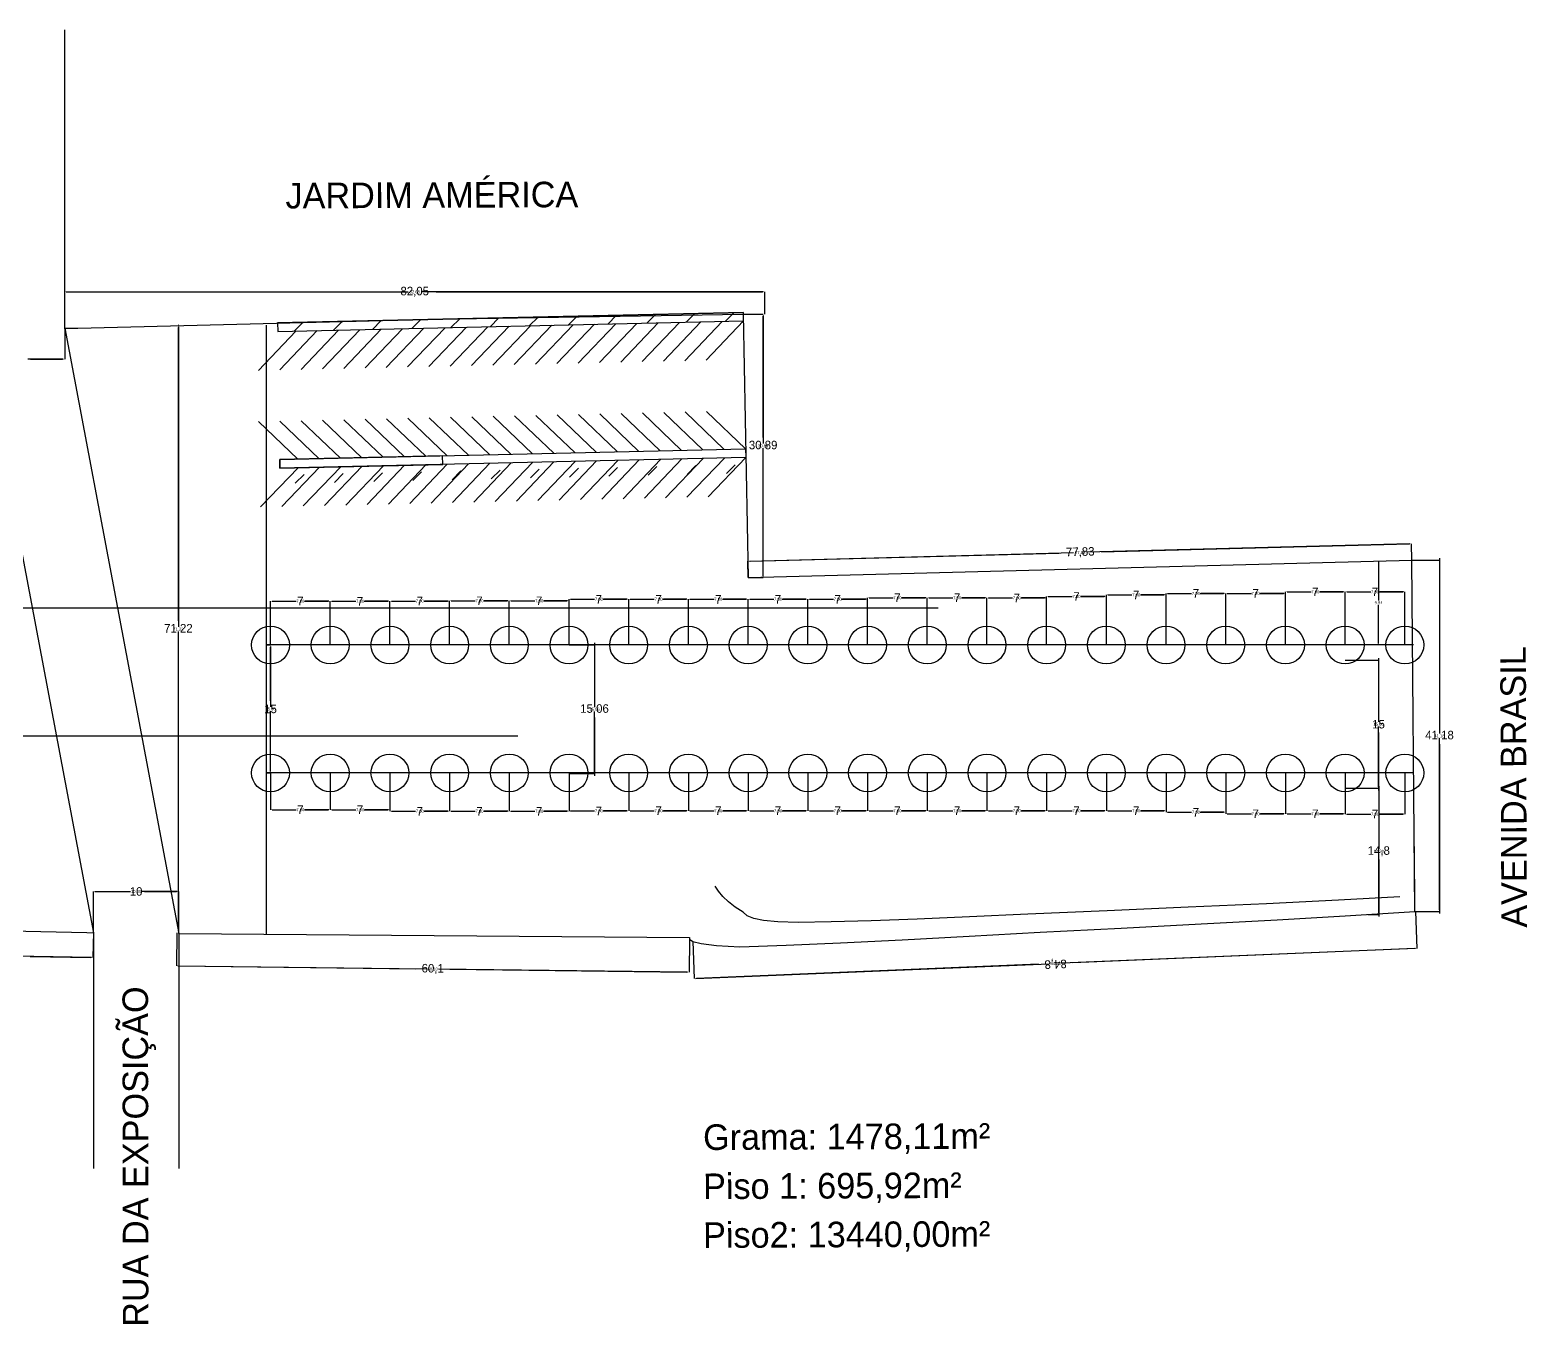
# Model space of a CAD drawing. Header units: metres. Extents: x -999 to 3200, y -1400 to 5056.
# Drawn here: x 1410.8 to 1586.3, y 4832.2 to 4983.9 of the extents above; entities that cross this region are included whole.
import ezdxf

# ---------------------------------------------------------------- set-up
doc = ezdxf.new("R2010")
doc.units = ezdxf.units.M
for name, color, linetype, true_color in [('0.1', 7, 'Continuous', 0x000001), ('Layer2', 7, 'Continuous', 0x000002), ('PLANIMETRIA', 7, 'Continuous', 0x000007), ('VEGETAÇÃO', 7, 'Continuous', 0x000062)]:
    doc.layers.add(name, color=color, linetype=linetype, true_color=true_color)

# ---------------------------------------------------------------- blocks, each defined once
blk = doc.blocks.new('_CLOSEDFILLED')
at = {"color": 0, "linetype": 'BYBLOCK'}
blk.add_solid([(-1, 0.16), (0, 0), (-1, -0.16)], dxfattribs=at)
blk = doc.blocks.new('*D4')
at = {"layer": 'Layer2'}
for p, q in [((1568.92, 4921.53), (1568.92, 4917.01)), ((1568.92, 4911.96), (1568.92, 4916.48))]:
    blk.add_line(p, q, dxfattribs=at)
blk.add_solid([(1568.89, 4911.96), (1568.95, 4911.96), (1568.92, 4911.78)], dxfattribs=at)

msp = doc.modelspace()

# ---------------------------------------------------------------- hatches: boundary and pattern name
at = {"layer": 'VEGETAÇÃO'}
h = msp.add_hatch(dxfattribs=at)
h.set_pattern_fill('ANSI31', color=98)
h.paths.add_polyline_path([(1461.8, 4949.02), (1461.52, 4950.02), (1477.89, 4950.39), (1478.26, 4949.74), (1478.45, 4949.4), (1461.8, 4949.02)])
h.paths.add_polyline_path([(1450.13, 4948.76), (1450.34, 4949.3), (1450.51, 4949.77), (1461.52, 4950.02), (1461.8, 4949.02), (1450.13, 4948.76)])
h.paths.add_polyline_path([(1439.89, 4948.53), (1439.87, 4949.53), (1450.51, 4949.77), (1450.34, 4949.3), (1450.13, 4948.76), (1439.89, 4948.53)])
h.paths.add_polyline_path([(1478.45, 4949.4), (1478.26, 4949.74), (1477.89, 4950.39), (1494.48, 4950.77), (1494.5, 4949.77), (1478.45, 4949.4)])
h = msp.add_hatch(dxfattribs=at)
h.set_pattern_fill('ANSI31', color=98)
h.paths.add_polyline_path([(1472.84, 4931.44), (1473.06, 4932.45), (1456.69, 4932.08), (1456.35, 4931.4), (1456.18, 4931.06), (1472.84, 4931.44)])
h.paths.add_polyline_path([(1484.5, 4931.71), (1484.27, 4932.23), (1484.07, 4932.7), (1473.06, 4932.45), (1472.84, 4931.44), (1484.5, 4931.71)])
h.paths.add_polyline_path([(1494.74, 4931.94), (1494.72, 4932.94), (1484.07, 4932.7), (1484.27, 4932.23), (1484.5, 4931.71), (1494.74, 4931.94)])
h.paths.add_polyline_path([(1456.18, 4931.06), (1456.35, 4931.4), (1456.69, 4932.08), (1440.11, 4931.7), (1440.13, 4930.7), (1456.18, 4931.06)])

# ---------------------------------------------------------------- linework, layer by layer
at = {"color": 2}
for p, q in [((1414.88, 4948.92), (1414.88, 4953.18)), ((1415.13, 4953.18), (1453.41, 4953.18)), ((1458.41, 4953.18), (1496.69, 4953.18)), ((1496.94, 4950.57), (1496.94, 4953.18)), ((1494.41, 4950.57), (1496.76, 4950.57)), ((1496.76, 4936.09), (1496.76, 4950.32)), ((1414.88, 4948.92), (1414.88, 4945.28)), ((1428.24, 4949.26), (1428.2, 4949.26)), ((1428.2, 4914.62), (1428.2, 4949.01)), ((1410.88, 4945.28), (1414.63, 4945.28)), ((1496.76, 4919.93), (1496.76, 4934.16)), ((1536.43, 4922.69), (1572.53, 4923.64)), ((1572.83, 4921.71), (1572.78, 4923.64)), ((1495.22, 4921.62), (1531.44, 4922.56)), ((1576.06, 4921.96), (1576.06, 4902.09)), ((1495.02, 4919.68), (1494.97, 4921.61)), ((1572.76, 4921.71), (1576.06, 4921.71)), ((1495.02, 4919.68), (1496.76, 4919.68)), ((1439, 4911.78), (1439, 4916.93)), ((1439.25, 4916.93), (1442, 4916.93)), ((1443, 4916.93), (1445.75, 4916.93)), ((1446, 4911.78), (1446, 4916.93)), ((1446, 4911.78), (1446, 4916.9)), ((1446.25, 4916.9), (1449, 4916.9)), ((1450, 4916.9), (1452.75, 4916.9)), ((1453, 4911.84), (1453, 4916.93)), ((1453, 4911.78), (1453, 4916.9)), ((1453.25, 4916.93), (1456, 4916.93)), ((1457, 4916.93), (1459.75, 4916.93)), ((1460, 4911.84), (1460, 4916.96)), ((1460, 4911.78), (1460, 4916.93)), ((1460.25, 4916.96), (1463, 4916.96)), ((1464, 4916.96), (1466.75, 4916.96)), ((1467, 4911.78), (1467, 4916.96)), ((1467, 4911.78), (1467, 4916.96)), ((1467.25, 4916.96), (1470, 4916.96)), ((1471, 4916.96), (1473.75, 4916.96)), ((1474, 4911.78), (1474, 4917.14)), ((1474, 4911.78), (1474, 4916.96)), ((1474.25, 4917.14), (1477, 4917.14)), ((1478, 4917.14), (1480.75, 4917.14)), ((1481, 4911.78), (1481, 4917.14)), ((1481, 4911.84), (1481, 4917.14)), ((1481.25, 4917.14), (1484, 4917.14)), ((1485, 4917.14), (1487.75, 4917.14)), ((1488, 4911.78), (1488, 4917.14)), ((1488, 4911.78), (1488, 4917.14)), ((1488.25, 4917.14), (1491, 4917.14)), ((1492, 4917.14), (1494.75, 4917.14)), ((1495, 4911.78), (1495, 4917.14)), ((1495, 4911.84), (1495, 4917.14)), ((1495.25, 4917.14), (1498, 4917.14)), ((1499, 4917.14), (1501.75, 4917.14)), ((1502, 4911.78), (1502, 4917.14)), ((1502, 4911.78), (1502, 4917.14)), ((1502.25, 4917.14), (1505, 4917.14)), ((1506, 4917.14), (1508.75, 4917.14)), ((1509, 4911.84), (1509, 4917.32)), ((1509, 4911.78), (1509, 4917.14)), ((1509.25, 4917.32), (1512, 4917.32)), ((1513, 4917.32), (1515.75, 4917.32)), ((1516, 4911.78), (1516, 4917.32)), ((1516, 4911.84), (1516, 4917.32)), ((1516.25, 4917.32), (1519, 4917.32)), ((1520, 4917.32), (1522.75, 4917.32)), ((1523, 4911.78), (1523, 4917.32)), ((1523, 4911.84), (1523, 4917.29)), ((1523.25, 4917.29), (1526, 4917.29)), ((1527, 4917.29), (1529.75, 4917.29)), ((1530, 4911.84), (1530, 4917.47)), ((1530, 4911.78), (1530, 4917.29)), ((1530.25, 4917.47), (1533, 4917.47)), ((1534, 4917.47), (1536.75, 4917.47)), ((1537, 4911.84), (1537, 4917.65)), ((1537, 4911.78), (1537, 4917.47)), ((1537.25, 4917.65), (1540, 4917.65)), ((1541, 4917.65), (1543.75, 4917.65)), ((1544, 4911.84), (1544, 4917.83)), ((1544, 4911.78), (1544, 4917.65)), ((1544.25, 4917.83), (1547, 4917.83)), ((1548, 4917.83), (1550.75, 4917.83)), ((1551, 4911.78), (1551, 4917.83)), ((1551, 4911.84), (1551, 4917.83)), ((1551.25, 4917.83), (1554, 4917.83)), ((1555, 4917.83), (1557.75, 4917.83)), ((1558, 4911.84), (1558, 4918.01)), ((1558, 4911.78), (1558, 4917.83)), ((1558.25, 4918.01), (1561, 4918.01)), ((1562, 4918.01), (1564.75, 4918.01)), ((1565, 4911.78), (1565, 4918.01)), ((1565, 4911.78), (1565, 4918.01)), ((1565.25, 4918.01), (1568, 4918.01)), ((1569, 4918.01), (1571.75, 4918.01)), ((1572, 4911.78), (1572, 4918.01)), ((1428.2, 4878.29), (1428.2, 4912.68)), ((1438.55, 4911.78), (1439, 4911.78)), ((1439, 4905.24), (1439, 4911.53)), ((1474, 4911.78), (1476.99, 4911.78)), ((1476.99, 4912.03), (1476.99, 4905.21)), ((1565, 4909.99), (1568.92, 4909.99)), ((1568.92, 4910.24), (1568.92, 4903.46)), ((1439, 4897.03), (1439, 4903.31)), ((1476.99, 4903.28), (1476.99, 4896.46)), ((1568.92, 4901.53), (1568.92, 4894.74)), ((1576.06, 4900.16), (1576.06, 4880.29)), ((1438.55, 4896.78), (1439, 4896.78)), ((1439, 4896.78), (1439, 4892.47)), ((1446, 4896.78), (1446, 4892.47)), ((1446, 4896.71), (1446, 4892.47)), ((1453, 4896.78), (1453, 4892.47)), ((1453, 4896.71), (1453, 4892.29)), ((1460, 4896.78), (1460, 4892.29)), ((1460, 4896.71), (1460, 4892.29)), ((1467, 4896.78), (1467, 4892.29)), ((1467, 4896.78), (1467, 4892.29)), ((1474, 4896.78), (1474, 4892.29)), ((1474, 4896.71), (1474, 4892.32)), ((1474, 4896.71), (1476.99, 4896.71)), ((1481, 4896.78), (1481, 4892.32)), ((1481, 4896.71), (1481, 4892.35)), ((1488, 4896.78), (1488, 4892.35)), ((1488, 4896.78), (1488, 4892.35)), ((1495, 4896.78), (1495, 4892.35)), ((1495, 4896.71), (1495, 4892.35)), ((1502, 4896.78), (1502, 4892.35)), ((1502, 4896.71), (1502, 4892.35)), ((1509, 4896.78), (1509, 4892.35)), ((1509, 4896.78), (1509, 4892.35)), ((1516, 4896.78), (1516, 4892.35)), ((1516, 4896.78), (1516, 4892.35)), ((1523, 4896.78), (1523, 4892.35)), ((1523, 4896.71), (1523, 4892.35)), ((1530, 4896.78), (1530, 4892.35)), ((1530, 4896.71), (1530, 4892.35)), ((1537, 4896.78), (1537, 4892.35)), ((1537, 4896.78), (1537, 4892.35)), ((1544, 4896.78), (1544, 4892.35)), ((1544, 4896.71), (1544, 4892.17)), ((1551, 4896.78), (1551, 4892.17)), ((1551, 4896.78), (1551, 4891.99)), ((1558, 4896.78), (1558, 4891.99)), ((1558, 4896.78), (1558, 4891.99)), ((1565, 4896.78), (1565, 4891.99)), ((1565, 4896.78), (1565, 4891.96)), ((1572, 4896.78), (1572, 4891.96)), ((1565, 4894.99), (1568.92, 4894.99)), ((1568.06, 4894.99), (1568.94, 4894.99)), ((1568.94, 4895.24), (1568.94, 4888.56)), ((1439.25, 4892.47), (1442, 4892.47)), ((1443, 4892.47), (1445.75, 4892.47)), ((1446.25, 4892.47), (1449, 4892.47)), ((1450, 4892.47), (1452.75, 4892.47)), ((1453.25, 4892.29), (1456, 4892.29)), ((1457, 4892.29), (1459.75, 4892.29)), ((1460.25, 4892.29), (1463, 4892.29)), ((1464, 4892.29), (1466.75, 4892.29)), ((1467.25, 4892.29), (1470, 4892.29)), ((1471, 4892.29), (1473.75, 4892.29)), ((1474.25, 4892.32), (1477, 4892.32)), ((1478, 4892.32), (1480.75, 4892.32)), ((1481.25, 4892.35), (1484, 4892.35)), ((1485, 4892.35), (1487.75, 4892.35)), ((1488.25, 4892.35), (1491, 4892.35)), ((1492, 4892.35), (1494.75, 4892.35)), ((1495.25, 4892.35), (1498, 4892.35)), ((1499, 4892.35), (1501.75, 4892.35)), ((1502.25, 4892.35), (1505, 4892.35)), ((1506, 4892.35), (1508.75, 4892.35)), ((1509.25, 4892.35), (1512, 4892.35)), ((1513, 4892.35), (1515.75, 4892.35)), ((1516.25, 4892.35), (1519, 4892.35)), ((1520, 4892.35), (1522.75, 4892.35)), ((1523.25, 4892.35), (1526, 4892.35)), ((1527, 4892.35), (1529.75, 4892.35)), ((1530.25, 4892.35), (1533, 4892.35)), ((1534, 4892.35), (1536.75, 4892.35)), ((1537.25, 4892.35), (1540, 4892.35)), ((1541, 4892.35), (1543.75, 4892.35)), ((1544.25, 4892.17), (1547, 4892.17)), ((1548, 4892.17), (1550.75, 4892.17)), ((1551.25, 4891.99), (1554, 4891.99)), ((1555, 4891.99), (1557.75, 4891.99)), ((1558.25, 4891.99), (1561, 4891.99)), ((1562, 4891.99), (1564.75, 4891.99)), ((1565.25, 4891.96), (1568, 4891.96)), ((1569, 4891.96), (1571.75, 4891.96)), ((1568.94, 4886.63), (1568.94, 4879.94)), ((1418.24, 4878.05), (1418.24, 4882.88)), ((1418.49, 4882.88), (1422.24, 4882.88)), ((1424.24, 4882.88), (1427.99, 4882.88)), ((1428.24, 4877.97), (1428.24, 4882.88)), ((1567.67, 4880.19), (1568.94, 4880.19)), ((1573.17, 4880.54), (1576.06, 4880.54)), ((1573.24, 4880.54), (1573.42, 4876.2)), ((1418.24, 4878.12), (1418.18, 4875.13)), ((1428.02, 4878.04), (1427.97, 4874.16)), ((1428.24, 4878.04), (1428.2, 4878.04)), ((1488.11, 4877.29), (1488.07, 4873.41)), ((1488.51, 4877.03), (1488.69, 4872.69)), ((1410.81, 4875.27), (1417.93, 4875.13)), ((1573.17, 4876.19), (1533.05, 4874.53)), ((1428.22, 4874.16), (1456.02, 4873.81)), ((1460.02, 4873.76), (1487.82, 4873.42)), ((1529.05, 4874.36), (1488.94, 4872.7))]:
    msp.add_line(p, q, dxfattribs=at)
at = {"color": 7}
for p, q in [((1438.55, 4877.89, -102), (1438.55, 4949.26, -102)), ((1398.55, 4916.13, -102), (1517.27, 4916.13, -102)), ((1573, 4911.78, -102), (1438.55, 4911.78, -102)), ((1398.55, 4901.13, -102), (1468, 4901.13, -102)), ((1573, 4896.78, -102), (1438.55, 4896.78, -102))]:
    msp.add_line(p, q, dxfattribs=at)
for centre in [(1439, 4911.78, -102), (1446, 4911.78, -102), (1453, 4911.78, -102), (1460, 4911.78, -102), (1467, 4911.78, -102), (1474, 4911.78, -102), (1481, 4911.78, -102), (1488, 4911.78, -102), (1495, 4911.78, -102), (1502, 4911.78, -102), (1509, 4911.78, -102), (1516, 4911.78, -102), (1523, 4911.78, -102), (1530, 4911.78, -102), (1537, 4911.78, -102), (1544, 4911.78, -102), (1551, 4911.78, -102), (1558, 4911.78, -102), (1565, 4911.78, -102), (1572, 4911.78, -102), (1439, 4896.78, -102), (1446, 4896.78, -102), (1453, 4896.78, -102), (1460, 4896.78, -102), (1467, 4896.78, -102), (1474, 4896.78, -102), (1481, 4896.78, -102), (1488, 4896.78, -102), (1495, 4896.78, -102), (1502, 4896.78, -102), (1509, 4896.78, -102), (1516, 4896.78, -102), (1523, 4896.78, -102), (1530, 4896.78, -102), (1537, 4896.78, -102), (1544, 4896.78, -102), (1551, 4896.78, -102), (1558, 4896.78, -102), (1565, 4896.78, -102), (1572, 4896.78, -102)]:
    msp.add_circle(centre, 2.22, dxfattribs=at)
at = {"layer": '0.1', "color": 1}
for p, q in [((1439.83, 4949.53, -102), (1494.42, 4950.77, -102)), ((1441.98, 4948.57, -102), (1437.58, 4943.97, -102)), ((1439.86, 4948.53, -102), (1494.47, 4949.77, -102)), ((1444.48, 4948.63, -102), (1440.08, 4944.03, -102)), ((1446.98, 4948.69, -102), (1442.58, 4944.09, -102)), ((1449.48, 4948.74, -102), (1445.08, 4944.14, -102)), ((1451.98, 4948.8, -102), (1447.58, 4944.2, -102)), ((1454.48, 4948.86, -102), (1450.08, 4944.26, -102)), ((1456.98, 4948.91, -102), (1452.58, 4944.31, -102)), ((1459.48, 4948.97, -102), (1455.08, 4944.37, -102)), ((1461.98, 4949.03, -102), (1457.58, 4944.43, -102)), ((1464.48, 4949.09, -102), (1460.08, 4944.48, -102)), ((1466.97, 4949.14, -102), (1462.58, 4944.54, -102)), ((1469.47, 4949.2, -102), (1465.08, 4944.6, -102)), ((1471.97, 4949.26, -102), (1467.58, 4944.65, -102)), ((1474.47, 4949.31, -102), (1470.08, 4944.71, -102)), ((1476.97, 4949.37, -102), (1472.58, 4944.77, -102)), ((1479.47, 4949.43, -102), (1475.08, 4944.83, -102)), ((1481.97, 4949.48, -102), (1477.57, 4944.88, -102)), ((1484.47, 4949.54, -102), (1480.07, 4944.94, -102)), ((1486.97, 4949.6, -102), (1482.57, 4945, -102)), ((1489.47, 4949.65, -102), (1485.07, 4945.05, -102)), ((1491.97, 4949.71, -102), (1487.57, 4945.11, -102)), ((1494.47, 4949.77, -102), (1490.07, 4945.17, -102)), ((1442.21, 4933.56, -102), (1437.61, 4937.96, -102)), ((1444.71, 4933.62, -102), (1440.11, 4938.02, -102)), ((1447.21, 4933.68, -102), (1442.61, 4938.07, -102)), ((1449.71, 4933.73, -102), (1445.11, 4938.13, -102)), ((1452.21, 4933.79, -102), (1447.61, 4938.19, -102)), ((1454.71, 4933.85, -102), (1450.11, 4938.24, -102)), ((1457.21, 4933.91, -102), (1452.61, 4938.3, -102)), ((1459.71, 4933.96, -102), (1455.11, 4938.36, -102)), ((1462.21, 4934.02, -102), (1457.61, 4938.42, -102)), ((1464.71, 4934.08, -102), (1460.11, 4938.47, -102)), ((1467.21, 4934.13, -102), (1462.61, 4938.53, -102)), ((1469.71, 4934.19, -102), (1465.11, 4938.59, -102)), ((1472.21, 4934.25, -102), (1467.61, 4938.64, -102)), ((1474.71, 4934.3, -102), (1470.11, 4938.7, -102)), ((1477.21, 4934.36, -102), (1472.6, 4938.76, -102)), ((1479.7, 4934.42, -102), (1475.1, 4938.81, -102)), ((1482.2, 4934.47, -102), (1477.6, 4938.87, -102)), ((1484.7, 4934.53, -102), (1480.1, 4938.93, -102)), ((1487.2, 4934.59, -102), (1482.6, 4938.98, -102)), ((1489.7, 4934.64, -102), (1485.1, 4939.04, -102)), ((1492.2, 4934.7, -102), (1487.6, 4939.1, -102)), ((1494.7, 4934.76, -102), (1490.1, 4939.15, -102)), ((1442.24, 4932.56, -102), (1437.84, 4927.96, -102)), ((1444.74, 4932.62, -102), (1440.34, 4928.02, -102)), ((1447.24, 4932.68, -102), (1442.84, 4928.08, -102)), ((1449.74, 4932.73, -102), (1445.34, 4928.13, -102)), ((1452.23, 4932.79, -102), (1447.84, 4928.19, -102)), ((1454.73, 4932.85, -102), (1450.34, 4928.25, -102)), ((1457.23, 4932.91, -102), (1452.84, 4928.3, -102)), ((1459.73, 4932.96, -102), (1455.34, 4928.36, -102)), ((1462.23, 4933.02, -102), (1457.84, 4928.42, -102)), ((1464.73, 4933.08, -102), (1460.33, 4928.47, -102)), ((1467.23, 4933.13, -102), (1462.83, 4928.53, -102)), ((1469.73, 4933.19, -102), (1465.33, 4928.59, -102)), ((1472.23, 4933.25, -102), (1467.83, 4928.65, -102)), ((1474.73, 4933.3, -102), (1470.33, 4928.7, -102)), ((1477.23, 4933.36, -102), (1472.83, 4928.76, -102)), ((1479.73, 4933.42, -102), (1475.33, 4928.82, -102)), ((1482.23, 4933.47, -102), (1477.83, 4928.87, -102)), ((1484.73, 4933.53, -102), (1480.33, 4928.93, -102)), ((1487.23, 4933.59, -102), (1482.83, 4928.99, -102)), ((1489.73, 4933.64, -102), (1485.33, 4929.04, -102)), ((1492.22, 4933.7, -102), (1487.83, 4929.1, -102)), ((1494.72, 4933.76, -102), (1490.33, 4929.16, -102))]:
    msp.add_line(p, q, dxfattribs=at)
for points in [[(1439.83, 4949.53), (1439.86, 4948.53), (1494.47, 4949.77), (1494.45, 4950.77)], [(1439.83, 4949.53), (1439.86, 4948.53), (1494.47, 4949.77), (1494.45, 4950.77)], [(1440.11, 4932.52), (1440.09, 4933.52), (1494.7, 4934.76), (1494.72, 4933.76)], [(1440.11, 4932.52), (1459.21, 4932.95), (1459.18, 4933.95), (1440.09, 4933.52)]]:
    msp.add_lwpolyline(points, close=True, dxfattribs=at)
at = {"layer": 'Defpoints'}
for p in [(1496.94, 4953.18), (1494.41, 4950.57, -102), (1496.76, 4950.57), (1496.94, 4950.57), (1414.88, 4948.92, -102), (1414.88, 4948.92, -102), (1428.2, 4949.26), (1428.24, 4949.26), (1414.88, 4945.28), (1572.78, 4923.64), (1568.92, 4921.71), (1572.76, 4921.71, -102), (1572.83, 4921.71, -102), (1572.83, 4921.71, -102), (1495.02, 4919.68, -102), (1495.02, 4919.68, -102), (1446, 4916.93), (1453, 4916.9), (1460, 4916.93), (1467, 4916.96), (1474, 4916.96), (1481, 4917.14), (1488, 4917.14), (1495, 4917.14), (1502, 4917.14), (1509, 4917.14), (1516, 4917.32), (1523, 4917.32), (1530, 4917.29), (1537, 4917.47), (1544, 4917.65), (1551, 4917.83), (1558, 4917.83), (1565, 4918.01), (1572, 4918.01), (1438.55, 4911.78, -102), (1439, 4911.78), (1439, 4911.78), (1446, 4911.78, -102), (1446, 4911.78, -102), (1453, 4911.84), (1453, 4911.78, -102), (1460, 4911.84), (1460, 4911.78, -102), (1467, 4911.78, -102), (1467, 4911.78, -102), (1474, 4911.78, -102), (1474, 4911.78, -102), (1474, 4911.78, -102), (1481, 4911.84), (1481, 4911.78, -102), (1488, 4911.78, -102), (1488, 4911.78, -102), (1495, 4911.84), (1495, 4911.78, -102), (1502, 4911.78, -102), (1502, 4911.78, -102), (1509, 4911.84), (1509, 4911.78, -102), (1516, 4911.84), (1516, 4911.78, -102), (1523, 4911.84), (1523, 4911.78, -102), (1530, 4911.84), (1530, 4911.78, -102), (1537, 4911.84), (1537, 4911.78, -102), (1544, 4911.84), (1544, 4911.78, -102), (1551, 4911.84), (1551, 4911.78, -102), (1558, 4911.84), (1558, 4911.78, -102), (1565, 4911.78, -102), (1565, 4911.78, -102), (1565.89, 4911.78, -102), (1572, 4911.78, -102), (1565, 4909.99, -102), (1438.55, 4896.78, -102), (1439, 4896.78, -102), (1446, 4896.78, -102), (1446, 4896.71), (1453, 4896.78, -102), (1453, 4896.71), (1460, 4896.78, -102), (1460, 4896.71), (1467, 4896.78, -102), (1467, 4896.78, -102), (1474, 4896.78, -102), (1474, 4896.71), (1474, 4896.71), (1476.99, 4896.71), (1481, 4896.78, -102), (1481, 4896.71), (1488, 4896.78, -102), (1488, 4896.78, -102), (1495, 4896.78, -102), (1495, 4896.71), (1502, 4896.78, -102), (1502, 4896.71), (1509, 4896.78, -102), (1509, 4896.78, -102), (1516, 4896.78, -102), (1516, 4896.78, -102), (1523, 4896.78, -102), (1523, 4896.71), (1530, 4896.78, -102), (1530, 4896.71), (1537, 4896.78, -102), (1537, 4896.78, -102), (1544, 4896.78, -102), (1544, 4896.71), (1551, 4896.78, -102), (1551, 4896.78, -102), (1558, 4896.78, -102), (1558, 4896.78, -102), (1565, 4896.78, -102), (1565, 4896.78, -102), (1572, 4896.78, -102), (1565, 4894.99, -102), (1568.06, 4894.99), (1568.92, 4894.99), (1446, 4892.47), (1453, 4892.47), (1460, 4892.29), (1467, 4892.29), (1474, 4892.29), (1481, 4892.32), (1488, 4892.35), (1495, 4892.35), (1502, 4892.35), (1509, 4892.35), (1516, 4892.35), (1523, 4892.35), (1530, 4892.35), (1537, 4892.35), (1544, 4892.35), (1551, 4892.17), (1558, 4891.99), (1565, 4891.99), (1572, 4891.96), (1428.24, 4882.88), (1567.67, 4880.19, -102), (1568.94, 4880.19), (1573.17, 4880.54, -102), (1573.24, 4880.54), (1576.06, 4880.54), (1418.24, 4878.12), (1418.24, 4878.05, -102), (1428.02, 4878.04), (1428.24, 4878.04), (1428.24, 4877.97, -102), (1488.11, 4877.29, -102), (1488.51, 4877.03, -102), (1418.18, 4875.13), (1488.07, 4873.41), (1488.69, 4872.69)]:
    msp.add_point(p, dxfattribs=at)
at = {"layer": 'Layer2'}
for p, q in [((1415.06, 4953.18), (1455.15, 4953.18)), ((1496.76, 4953.18), (1456.67, 4953.18)), ((1496.76, 4950.39), (1496.76, 4935.39)), ((1428.2, 4949.08), (1428.2, 4913.91)), ((1414.7, 4945.28), (1410.53, 4945.28)), ((1496.76, 4919.86), (1496.76, 4934.86)), ((1572.6, 4923.64), (1534.73, 4922.65)), ((1495.15, 4921.62), (1533.15, 4922.61)), ((1568.92, 4921.53), (1568.92, 4917.01)), ((1576.06, 4921.53), (1576.06, 4901.39)), ((1439.18, 4916.93), (1441.94, 4916.93)), ((1445.82, 4916.93), (1443.06, 4916.93)), ((1446.18, 4916.9), (1448.94, 4916.9)), ((1452.82, 4916.9), (1450.06, 4916.9)), ((1453.18, 4916.93), (1455.94, 4916.93)), ((1459.82, 4916.93), (1457.06, 4916.93)), ((1460.18, 4916.96), (1462.94, 4916.96)), ((1466.82, 4916.96), (1464.06, 4916.96)), ((1467.18, 4916.96), (1469.94, 4916.96)), ((1473.82, 4916.96), (1471.06, 4916.96)), ((1474.18, 4917.14), (1476.94, 4917.14)), ((1480.82, 4917.14), (1478.06, 4917.14)), ((1481.18, 4917.14), (1483.94, 4917.14)), ((1487.82, 4917.14), (1485.06, 4917.14)), ((1488.18, 4917.14), (1490.94, 4917.14)), ((1494.82, 4917.14), (1492.06, 4917.14)), ((1495.18, 4917.14), (1497.94, 4917.14)), ((1501.82, 4917.14), (1499.06, 4917.14)), ((1502.18, 4917.14), (1504.94, 4917.14)), ((1508.82, 4917.14), (1506.06, 4917.14)), ((1509.18, 4917.32), (1511.94, 4917.32)), ((1515.82, 4917.32), (1513.06, 4917.32)), ((1516.18, 4917.32), (1518.94, 4917.32)), ((1522.82, 4917.32), (1520.06, 4917.32)), ((1523.18, 4917.29), (1525.94, 4917.29)), ((1529.82, 4917.29), (1527.06, 4917.29)), ((1530.18, 4917.47), (1532.94, 4917.47)), ((1536.82, 4917.47), (1534.06, 4917.47)), ((1537.18, 4917.65), (1539.94, 4917.65)), ((1543.82, 4917.65), (1541.06, 4917.65)), ((1544.18, 4917.83), (1546.94, 4917.83)), ((1550.82, 4917.83), (1548.06, 4917.83)), ((1551.18, 4917.83), (1553.94, 4917.83)), ((1557.82, 4917.83), (1555.06, 4917.83)), ((1558.18, 4918.01), (1560.94, 4918.01)), ((1564.82, 4918.01), (1562.06, 4918.01)), ((1565.18, 4918.01), (1567.94, 4918.01)), ((1571.82, 4918.01), (1569.06, 4918.01)), ((1568.92, 4911.96), (1568.92, 4916.48)), ((1428.2, 4878.22), (1428.2, 4913.38)), ((1439, 4911.6), (1439, 4904.54)), ((1476.99, 4911.6), (1476.99, 4904.51)), ((1568.92, 4909.81), (1568.92, 4902.76)), ((1439, 4896.96), (1439, 4904.01)), ((1476.99, 4896.89), (1476.99, 4903.98)), ((1568.92, 4895.17), (1568.92, 4902.23)), ((1576.06, 4880.72), (1576.06, 4900.86)), ((1568.94, 4894.81), (1568.94, 4887.86)), ((1439.18, 4892.47), (1441.94, 4892.47)), ((1445.82, 4892.47), (1443.06, 4892.47)), ((1446.18, 4892.47), (1448.94, 4892.47)), ((1452.82, 4892.47), (1450.06, 4892.47)), ((1453.18, 4892.29), (1455.94, 4892.29)), ((1459.82, 4892.29), (1457.06, 4892.29)), ((1460.18, 4892.29), (1462.94, 4892.29)), ((1466.82, 4892.29), (1464.06, 4892.29)), ((1467.18, 4892.29), (1469.94, 4892.29)), ((1473.82, 4892.29), (1471.06, 4892.29)), ((1474.18, 4892.32), (1476.94, 4892.32)), ((1480.82, 4892.32), (1478.06, 4892.32)), ((1481.18, 4892.35), (1483.94, 4892.35)), ((1487.82, 4892.35), (1485.06, 4892.35)), ((1488.18, 4892.35), (1490.94, 4892.35)), ((1494.82, 4892.35), (1492.06, 4892.35)), ((1495.18, 4892.35), (1497.94, 4892.35)), ((1501.82, 4892.35), (1499.06, 4892.35)), ((1502.18, 4892.35), (1504.94, 4892.35)), ((1508.82, 4892.35), (1506.06, 4892.35)), ((1509.18, 4892.35), (1511.94, 4892.35)), ((1515.82, 4892.35), (1513.06, 4892.35)), ((1516.18, 4892.35), (1518.94, 4892.35)), ((1522.82, 4892.35), (1520.06, 4892.35)), ((1523.18, 4892.35), (1525.94, 4892.35)), ((1529.82, 4892.35), (1527.06, 4892.35)), ((1530.18, 4892.35), (1532.94, 4892.35)), ((1536.82, 4892.35), (1534.06, 4892.35)), ((1537.18, 4892.35), (1539.94, 4892.35)), ((1543.82, 4892.35), (1541.06, 4892.35)), ((1544.18, 4892.17), (1546.94, 4892.17)), ((1550.82, 4892.17), (1548.06, 4892.17)), ((1551.18, 4891.99), (1553.94, 4891.99)), ((1557.82, 4891.99), (1555.06, 4891.99)), ((1558.18, 4891.99), (1560.94, 4891.99)), ((1564.82, 4891.99), (1562.06, 4891.99)), ((1565.18, 4891.96), (1567.94, 4891.96)), ((1571.82, 4891.96), (1569.06, 4891.96)), ((1568.94, 4880.37), (1568.94, 4887.33)), ((1418.42, 4882.88), (1422.59, 4882.88)), ((1428.06, 4882.88), (1423.88, 4882.88)), ((1418, 4875.13), (1409.04, 4875.3)), ((1573.24, 4876.19), (1531.81, 4874.48)), ((1428.15, 4874.16), (1457.34, 4873.8)), ((1487.89, 4873.42), (1458.69, 4873.78)), ((1488.87, 4872.7), (1530.29, 4874.41))]:
    msp.add_line(p, q, dxfattribs=at)
for points in [[(1415.06, 4953.21), (1415.06, 4953.15), (1414.88, 4953.18)], [(1496.76, 4953.21), (1496.76, 4953.15), (1496.94, 4953.18)], [(1496.73, 4950.39), (1496.79, 4950.39), (1496.76, 4950.57)], [(1428.17, 4949.08), (1428.23, 4949.08), (1428.2, 4949.26)], [(1414.7, 4945.31), (1414.7, 4945.25), (1414.88, 4945.28)], [(1572.6, 4923.67), (1572.6, 4923.61), (1572.78, 4923.64)], [(1495.15, 4921.65), (1495.15, 4921.59), (1494.97, 4921.61)], [(1568.89, 4921.53), (1568.95, 4921.53), (1568.92, 4921.71)], [(1576.03, 4921.53), (1576.09, 4921.53), (1576.06, 4921.71)], [(1496.73, 4919.86), (1496.79, 4919.86), (1496.76, 4919.68)], [(1439.18, 4916.96), (1439.18, 4916.9), (1439, 4916.93)], [(1445.82, 4916.96), (1445.82, 4916.9), (1446, 4916.93)], [(1446.18, 4916.93), (1446.18, 4916.87), (1446, 4916.9)], [(1452.82, 4916.93), (1452.82, 4916.87), (1453, 4916.9)], [(1453.18, 4916.96), (1453.18, 4916.9), (1453, 4916.93)], [(1459.82, 4916.96), (1459.82, 4916.9), (1460, 4916.93)], [(1460.18, 4916.99), (1460.18, 4916.93), (1460, 4916.96)], [(1466.82, 4916.99), (1466.82, 4916.93), (1467, 4916.96)], [(1467.18, 4916.99), (1467.18, 4916.93), (1467, 4916.96)], [(1473.82, 4916.99), (1473.82, 4916.93), (1474, 4916.96)], [(1474.18, 4917.17), (1474.18, 4917.11), (1474, 4917.14)], [(1480.82, 4917.17), (1480.82, 4917.11), (1481, 4917.14)], [(1481.18, 4917.17), (1481.18, 4917.11), (1481, 4917.14)], [(1487.82, 4917.17), (1487.82, 4917.11), (1488, 4917.14)], [(1488.18, 4917.17), (1488.18, 4917.11), (1488, 4917.14)], [(1494.82, 4917.17), (1494.82, 4917.11), (1495, 4917.14)], [(1495.18, 4917.17), (1495.18, 4917.11), (1495, 4917.14)], [(1501.82, 4917.17), (1501.82, 4917.11), (1502, 4917.14)], [(1502.18, 4917.17), (1502.18, 4917.11), (1502, 4917.14)], [(1508.82, 4917.17), (1508.82, 4917.11), (1509, 4917.14)], [(1509.18, 4917.35), (1509.18, 4917.29), (1509, 4917.32)], [(1515.82, 4917.35), (1515.82, 4917.29), (1516, 4917.32)], [(1516.18, 4917.35), (1516.18, 4917.29), (1516, 4917.32)], [(1522.82, 4917.35), (1522.82, 4917.29), (1523, 4917.32)], [(1523.18, 4917.32), (1523.18, 4917.26), (1523, 4917.29)], [(1529.82, 4917.32), (1529.82, 4917.26), (1530, 4917.29)], [(1530.18, 4917.5), (1530.18, 4917.44), (1530, 4917.47)], [(1536.82, 4917.5), (1536.82, 4917.44), (1537, 4917.47)], [(1537.18, 4917.68), (1537.18, 4917.62), (1537, 4917.65)], [(1543.82, 4917.68), (1543.82, 4917.62), (1544, 4917.65)], [(1544.18, 4917.86), (1544.18, 4917.8), (1544, 4917.83)], [(1550.82, 4917.86), (1550.82, 4917.8), (1551, 4917.83)], [(1551.18, 4917.86), (1551.18, 4917.8), (1551, 4917.83)], [(1557.82, 4917.86), (1557.82, 4917.8), (1558, 4917.83)], [(1558.18, 4918.04), (1558.18, 4917.98), (1558, 4918.01)], [(1564.82, 4918.04), (1564.82, 4917.98), (1565, 4918.01)], [(1565.18, 4918.04), (1565.18, 4917.98), (1565, 4918.01)], [(1571.82, 4918.04), (1571.82, 4917.98), (1572, 4918.01)], [(1438.97, 4911.6), (1439.03, 4911.6), (1439, 4911.78)], [(1476.96, 4911.6), (1477.02, 4911.6), (1476.99, 4911.78)], [(1568.89, 4911.96), (1568.95, 4911.96), (1568.92, 4911.78)], [(1568.89, 4909.81), (1568.95, 4909.81), (1568.92, 4909.99)], [(1438.97, 4896.96), (1439.03, 4896.96), (1439, 4896.78)], [(1476.96, 4896.89), (1477.02, 4896.89), (1476.99, 4896.71)], [(1568.89, 4895.17), (1568.95, 4895.17), (1568.92, 4894.99)], [(1568.91, 4894.81), (1568.97, 4894.81), (1568.94, 4894.99)], [(1439.18, 4892.5), (1439.18, 4892.44), (1439, 4892.47)], [(1445.82, 4892.5), (1445.82, 4892.44), (1446, 4892.47)], [(1446.18, 4892.5), (1446.18, 4892.44), (1446, 4892.47)], [(1452.82, 4892.5), (1452.82, 4892.44), (1453, 4892.47)], [(1453.18, 4892.32), (1453.18, 4892.26), (1453, 4892.29)], [(1459.82, 4892.32), (1459.82, 4892.26), (1460, 4892.29)], [(1460.18, 4892.32), (1460.18, 4892.26), (1460, 4892.29)], [(1466.82, 4892.32), (1466.82, 4892.26), (1467, 4892.29)], [(1467.18, 4892.32), (1467.18, 4892.26), (1467, 4892.29)], [(1473.82, 4892.32), (1473.82, 4892.26), (1474, 4892.29)], [(1474.18, 4892.35), (1474.18, 4892.29), (1474, 4892.32)], [(1480.82, 4892.35), (1480.82, 4892.29), (1481, 4892.32)], [(1481.18, 4892.38), (1481.18, 4892.32), (1481, 4892.35)], [(1487.82, 4892.38), (1487.82, 4892.32), (1488, 4892.35)], [(1488.18, 4892.38), (1488.18, 4892.32), (1488, 4892.35)], [(1494.82, 4892.38), (1494.82, 4892.32), (1495, 4892.35)], [(1495.18, 4892.38), (1495.18, 4892.32), (1495, 4892.35)], [(1501.82, 4892.38), (1501.82, 4892.32), (1502, 4892.35)], [(1502.18, 4892.38), (1502.18, 4892.32), (1502, 4892.35)], [(1508.82, 4892.38), (1508.82, 4892.32), (1509, 4892.35)], [(1509.18, 4892.38), (1509.18, 4892.32), (1509, 4892.35)], [(1515.82, 4892.38), (1515.82, 4892.32), (1516, 4892.35)], [(1516.18, 4892.38), (1516.18, 4892.32), (1516, 4892.35)], [(1522.82, 4892.38), (1522.82, 4892.32), (1523, 4892.35)], [(1523.18, 4892.38), (1523.18, 4892.32), (1523, 4892.35)], [(1529.82, 4892.38), (1529.82, 4892.32), (1530, 4892.35)], [(1530.18, 4892.38), (1530.18, 4892.32), (1530, 4892.35)], [(1536.82, 4892.38), (1536.82, 4892.32), (1537, 4892.35)], [(1537.18, 4892.38), (1537.18, 4892.32), (1537, 4892.35)], [(1543.82, 4892.38), (1543.82, 4892.32), (1544, 4892.35)], [(1544.18, 4892.2), (1544.18, 4892.14), (1544, 4892.17)], [(1550.82, 4892.2), (1550.82, 4892.14), (1551, 4892.17)], [(1551.18, 4892.02), (1551.18, 4891.96), (1551, 4891.99)], [(1557.82, 4892.02), (1557.82, 4891.96), (1558, 4891.99)], [(1558.18, 4892.02), (1558.18, 4891.96), (1558, 4891.99)], [(1564.82, 4892.02), (1564.82, 4891.96), (1565, 4891.99)], [(1565.18, 4891.99), (1565.18, 4891.93), (1565, 4891.96)], [(1571.82, 4891.99), (1571.82, 4891.93), (1572, 4891.96)], [(1418.42, 4882.91), (1418.42, 4882.85), (1418.24, 4882.88)], [(1428.06, 4882.91), (1428.06, 4882.85), (1428.24, 4882.88)], [(1568.91, 4880.37), (1568.97, 4880.37), (1568.94, 4880.19)], [(1576.03, 4880.72), (1576.09, 4880.72), (1576.06, 4880.54)], [(1428.17, 4878.22), (1428.23, 4878.22), (1428.2, 4878.04)], [(1573.23, 4876.22), (1573.24, 4876.16), (1573.42, 4876.2)], [(1418, 4875.16), (1418, 4875.1), (1418.18, 4875.13)], [(1428.15, 4874.19), (1428.15, 4874.13), (1427.97, 4874.16)], [(1487.89, 4873.45), (1487.89, 4873.39), (1488.07, 4873.41)], [(1488.86, 4872.73), (1488.87, 4872.67), (1488.69, 4872.69)]]:
    msp.add_solid(points, dxfattribs=at)
at = {"layer": 'PLANIMETRIA', "color": 7}
for p, q in [((1414.88, 4948.84, -102), (1414.88, 4983.88, -102)), ((1404.88, 4948.84, -102), (1418.24, 4878.05, -102)), ((1414.88, 4948.92, -102), (1428.24, 4877.97, -102)), ((1418.24, 4878.05, -102), (1418.24, 4850.42, -102)), ((1428.24, 4877.97, -102), (1428.24, 4850.42, -102))]:
    msp.add_line(p, q, dxfattribs=at)
for points in [[(1416.41, 4948.93), (1458.34, 4949.98), (1494.41, 4950.57)], [(1494.41, 4950.57), (1495.02, 4919.68)], [(1414.88, 4948.92), (1416.41, 4948.93)], [(1495.02, 4919.68), (1572.83, 4921.71)], [(1573.17, 4880.54), (1572.83, 4921.71)], [(1488.13, 4877.5), (1488.11, 4877.29), (1488.51, 4877.03), (1489.5, 4876.77), (1491.28, 4876.55), (1494.04, 4876.4), (1499.44, 4876.59), (1505.84, 4876.87), (1513.05, 4877.23), (1520.91, 4877.65), (1529.24, 4878.11), (1538.73, 4878.59), (1548.12, 4879.09), (1557.01, 4879.57), (1565.01, 4880.03), (1573.17, 4880.54), (1573.14, 4888.14)], [(1571.4, 4882.25), (1564.22, 4881.87), (1555.79, 4881.45), (1546.59, 4881.03), (1537.1, 4880.61), (1527.8, 4880.22), (1520.97, 4879.91), (1514.82, 4879.65), (1509.41, 4879.45), (1504.75, 4879.31), (1500.88, 4879.26), (1498.5, 4879.33), (1496.8, 4879.49), (1495.65, 4879.73), (1494.89, 4880.04), (1494.4, 4880.44), (1493.48, 4881.03), (1492.68, 4881.66), (1492.03, 4882.31), (1491.51, 4882.93), (1491.14, 4883.5)], [(1394.13, 4878.58), (1417.45, 4878.06)], [(1417.45, 4878.06), (1418.24, 4878.05)], [(1428.24, 4877.97), (1488.13, 4877.5)]]:
    msp.add_lwpolyline(points, dxfattribs=at)

# ---------------------------------------------------------------- block references
at = {"layer": 'Layer2', "color": 2, "xscale": 0.25, "yscale": 0.25}
for p, rotation in [((1414.88, 4953.18), 180), ((1496.76, 4950.57), 90), ((1428.2, 4949.26), 90), ((1572.78, 4923.64), 1.4959534653030127), ((1576.06, 4921.71), 270), ((1494.97, 4921.61), 181.49595346530302), ((1496.76, 4919.68), 270), ((1439, 4916.93), 180), ((1446, 4916.9), 180), ((1453, 4916.93), 180), ((1460, 4916.96), 180), ((1467, 4916.96), 180), ((1474, 4917.14), 180), ((1481, 4917.14), 180), ((1488, 4917.14), 180), ((1495, 4917.14), 180), ((1502, 4917.14), 180), ((1509, 4917.32), 180), ((1516, 4917.32), 180), ((1523, 4917.29), 180), ((1530, 4917.47), 180), ((1537, 4917.65), 180), ((1544, 4917.83), 180), ((1551, 4917.83), 180), ((1558, 4918.01), 180), ((1565, 4918.01), 180), ((1439, 4911.78), 90), ((1476.99, 4911.78), 270), ((1568.92, 4909.99), 270), ((1439, 4896.78), 270), ((1476.99, 4896.71), 90), ((1568.92, 4894.99), 90), ((1568.94, 4894.99), 270), ((1439, 4892.47), 180), ((1446, 4892.47), 180), ((1453, 4892.29), 180), ((1460, 4892.29), 180), ((1467, 4892.29), 180), ((1474, 4892.32), 180), ((1481, 4892.35), 180), ((1488, 4892.35), 180), ((1495, 4892.35), 180), ((1502, 4892.35), 180), ((1509, 4892.35), 180), ((1516, 4892.35), 180), ((1523, 4892.35), 180), ((1530, 4892.35), 180), ((1537, 4892.35), 180), ((1544, 4892.17), 180), ((1551, 4891.99), 180), ((1558, 4891.99), 180), ((1565, 4891.96), 180), ((1418.24, 4882.88), 180), ((1568.94, 4880.19), 90), ((1576.06, 4880.54), 90), ((1428.2, 4878.04), 270), ((1573.42, 4876.2), 2.3676961867183195), ((1418.18, 4875.13), -1.0572791021907129), ((1427.97, 4874.16), 179.28607279769892), ((1488.07, 4873.41), -0.7139272023010852), ((1488.69, 4872.69), -177.63230381328168)]:
    msp.add_blockref('_CLOSEDFILLED', p, dxfattribs=dict(at, rotation=rotation))
for p in [(1496.94, 4953.18), (1414.88, 4945.28), (1446, 4916.93), (1453, 4916.9), (1460, 4916.93), (1467, 4916.96), (1474, 4916.96), (1481, 4917.14), (1488, 4917.14), (1495, 4917.14), (1502, 4917.14), (1509, 4917.14), (1516, 4917.32), (1523, 4917.32), (1530, 4917.29), (1537, 4917.47), (1544, 4917.65), (1551, 4917.83), (1558, 4917.83), (1565, 4918.01), (1572, 4918.01), (1446, 4892.47), (1453, 4892.47), (1460, 4892.29), (1467, 4892.29), (1474, 4892.29), (1481, 4892.32), (1488, 4892.35), (1495, 4892.35), (1502, 4892.35), (1509, 4892.35), (1516, 4892.35), (1523, 4892.35), (1530, 4892.35), (1537, 4892.35), (1544, 4892.35), (1551, 4892.17), (1558, 4891.99), (1565, 4891.99), (1572, 4891.96), (1428.24, 4882.88)]:
    msp.add_blockref('_CLOSEDFILLED', p, dxfattribs=at)
at = {"layer": 'Layer2', "color": 2}
msp.add_blockref('*D4', (0, 0, -102), dxfattribs=at)

# ---------------------------------------------------------------- texts
at = {"color": 7, "char_height": 3, "width": 57.0565, "attachment_point": 1}
for s, insert, rotation in [('JARDIM AMÉRICA', (1440.75, 4965.95, -102), 0.2563), ('AVENIDA BRASIL', (1583.32, 4878.63, -102), 90.2563), ('RUA DA EXPOSIÇÃO', (1421.69, 4831.85), 90.0696), ('Grama: 1478,11m²', (1489.71, 4855.58, -102), 0.2563), ('Piso 1: 695,92m²', (1489.71, 4849.82, -102), 0.2563), ('Piso2: 13440,00m²', (1489.71, 4844.1, -102), 0.2563)]:
    msp.add_mtext(s, dxfattribs=dict(at, insert=insert, rotation=rotation))
at = {"layer": 'Layer2', "color": 2, "char_height": 1, "attachment_point": 5}
for s, insert in [('82,05', (1455.91, 4953.18)), ('30,89', (1496.76, 4935.13)), ('7', (1547.5, 4917.83)), ('7', (1554.5, 4917.83)), ('7', (1561.5, 4918.01)), ('7', (1568.5, 4918.01)), ('7', (1442.5, 4916.93)), ('7', (1449.5, 4916.9)), ('7', (1456.5, 4916.93)), ('7', (1463.5, 4916.96)), ('7', (1470.5, 4916.96)), ('7', (1477.5, 4917.14)), ('7', (1484.5, 4917.14)), ('7', (1491.5, 4917.14)), ('7', (1498.5, 4917.14)), ('7', (1505.5, 4917.14)), ('7', (1512.5, 4917.32)), ('7', (1519.5, 4917.32)), ('7', (1526.5, 4917.29)), ('7', (1533.5, 4917.47)), ('7', (1540.5, 4917.65)), ('71,22', (1428.2, 4913.65)), ('15', (1439, 4904.28)), ('15,06', (1476.99, 4904.24)), ('15', (1568.92, 4902.49)), ('41,18', (1576.06, 4901.13)), ('7', (1442.5, 4892.47)), ('7', (1449.5, 4892.47)), ('7', (1456.5, 4892.29)), ('7', (1463.5, 4892.29)), ('7', (1470.5, 4892.29)), ('7', (1477.5, 4892.32)), ('7', (1484.5, 4892.35)), ('7', (1491.5, 4892.35)), ('7', (1498.5, 4892.35)), ('7', (1505.5, 4892.35)), ('7', (1512.5, 4892.35)), ('7', (1519.5, 4892.35)), ('7', (1526.5, 4892.35)), ('7', (1533.5, 4892.35)), ('7', (1540.5, 4892.35)), ('7', (1547.5, 4892.17)), ('7', (1554.5, 4891.99)), ('7', (1561.5, 4891.99)), ('7', (1568.5, 4891.96)), ('14,8', (1568.94, 4887.59)), ('10', (1423.24, 4882.88))]:
    msp.add_mtext(s, dxfattribs=dict(at, insert=insert))
at = {"layer": 'Layer2', "char_height": 0.35, "attachment_point": 5}
for s, insert in [('\\A1;82.05', (1455.91, 4953.18)), ('\\A1;30.89', (1496.76, 4935.13)), ('\\A1;77.83', (1533.94, 4922.63)), ('\\A1;7.00', (1442.5, 4916.93)), ('\\A1;7.00', (1449.5, 4916.9)), ('\\A1;7.00', (1456.5, 4916.93)), ('\\A1;7.00', (1463.5, 4916.96)), ('\\A1;7.00', (1470.5, 4916.96)), ('\\A1;7.00', (1477.5, 4917.14)), ('\\A1;7.00', (1484.5, 4917.14)), ('\\A1;7.00', (1491.5, 4917.14)), ('\\A1;7.00', (1498.5, 4917.14)), ('\\A1;7.00', (1505.5, 4917.14)), ('\\A1;7.00', (1512.5, 4917.32)), ('\\A1;7.00', (1519.5, 4917.32)), ('\\A1;7.00', (1526.5, 4917.29)), ('\\A1;7.00', (1533.5, 4917.47)), ('\\A1;7.00', (1540.5, 4917.65)), ('\\A1;7.00', (1547.5, 4917.83)), ('\\A1;7.00', (1554.5, 4917.83)), ('\\A1;7.00', (1561.5, 4918.01)), ('\\A1;7.00', (1568.5, 4918.01)), ('\\A1;9.94', (1568.92, 4916.74)), ('\\A1;71.22', (1428.2, 4913.65)), ('\\A1;15.00', (1439, 4904.28)), ('\\A1;15.06', (1476.99, 4904.24)), ('\\A1;15.00', (1568.92, 4902.49)), ('\\A1;41.18', (1576.06, 4901.13)), ('\\A1;7.00', (1442.5, 4892.47)), ('\\A1;7.00', (1449.5, 4892.47)), ('\\A1;7.00', (1456.5, 4892.29)), ('\\A1;7.00', (1463.5, 4892.29)), ('\\A1;7.00', (1470.5, 4892.29)), ('\\A1;7.00', (1477.5, 4892.32)), ('\\A1;7.00', (1484.5, 4892.35)), ('\\A1;7.00', (1491.5, 4892.35)), ('\\A1;7.00', (1498.5, 4892.35)), ('\\A1;7.00', (1505.5, 4892.35)), ('\\A1;7.00', (1512.5, 4892.35)), ('\\A1;7.00', (1519.5, 4892.35)), ('\\A1;7.00', (1526.5, 4892.35)), ('\\A1;7.00', (1533.5, 4892.35)), ('\\A1;7.00', (1540.5, 4892.35)), ('\\A1;7.00', (1547.5, 4892.17)), ('\\A1;7.00', (1554.5, 4891.99)), ('\\A1;7.00', (1561.5, 4891.99)), ('\\A1;7.00', (1568.5, 4891.96)), ('\\A1;14.80', (1568.94, 4887.59)), ('\\A1;10.00', (1423.24, 4882.88)), ('\\A1;84.80', (1531.05, 4874.44)), ('\\A1;60.10', (1458.02, 4873.79))]:
    msp.add_mtext(s, dxfattribs=dict(at, insert=insert))
at = {"layer": 'Layer2', "color": 2, "char_height": 1, "attachment_point": 5}
for s, insert, rotation in [('77,83', (1533.94, 4922.63), 1.496), ('84,8', (1531.05, 4874.44), 182.3677), ('60,1', (1458.02, 4873.79), 359.2861)]:
    msp.add_mtext(s, dxfattribs=dict(at, insert=insert, rotation=rotation))

doc.saveas('drawing.dxf')
